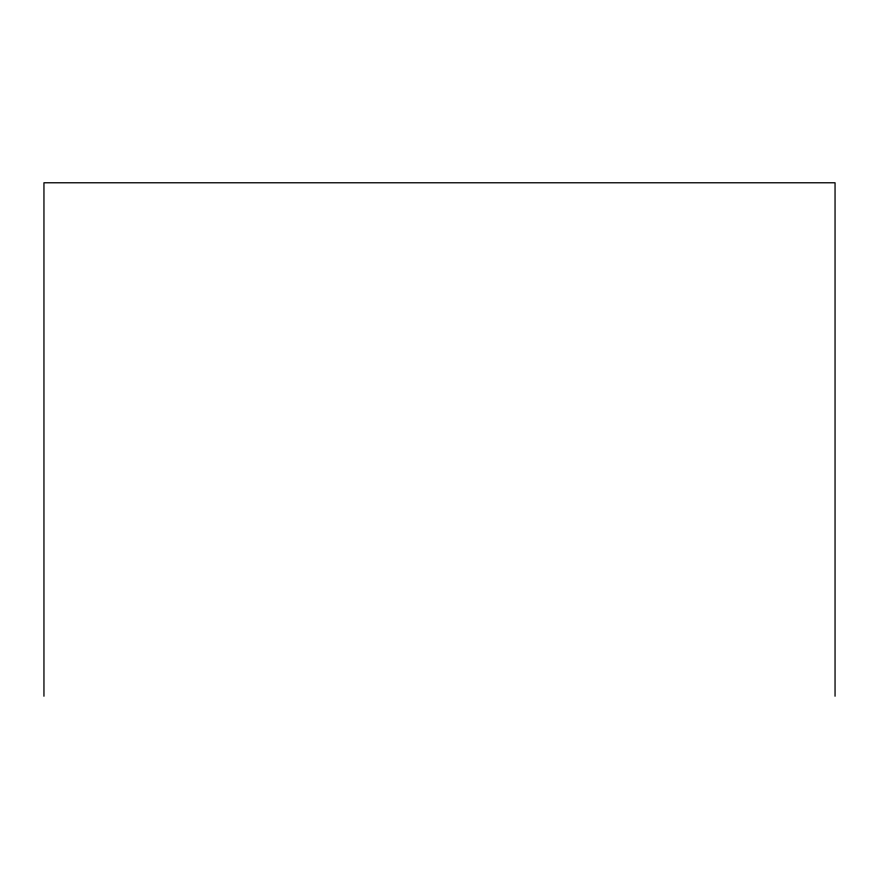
<?xml version="1.0" encoding="UTF-8"?>
<svg xmlns="http://www.w3.org/2000/svg" width="879" height="879" viewBox="0 0 879 879"><rect width="100%" height="100%" fill="white"/><g stroke="black" fill="none" stroke-linecap="round" stroke-linejoin="round"><path stroke-width="1.32" d="M835.05 696.223L835.05 182.777L43.95 182.777L43.95 696.223"/></g></svg>
